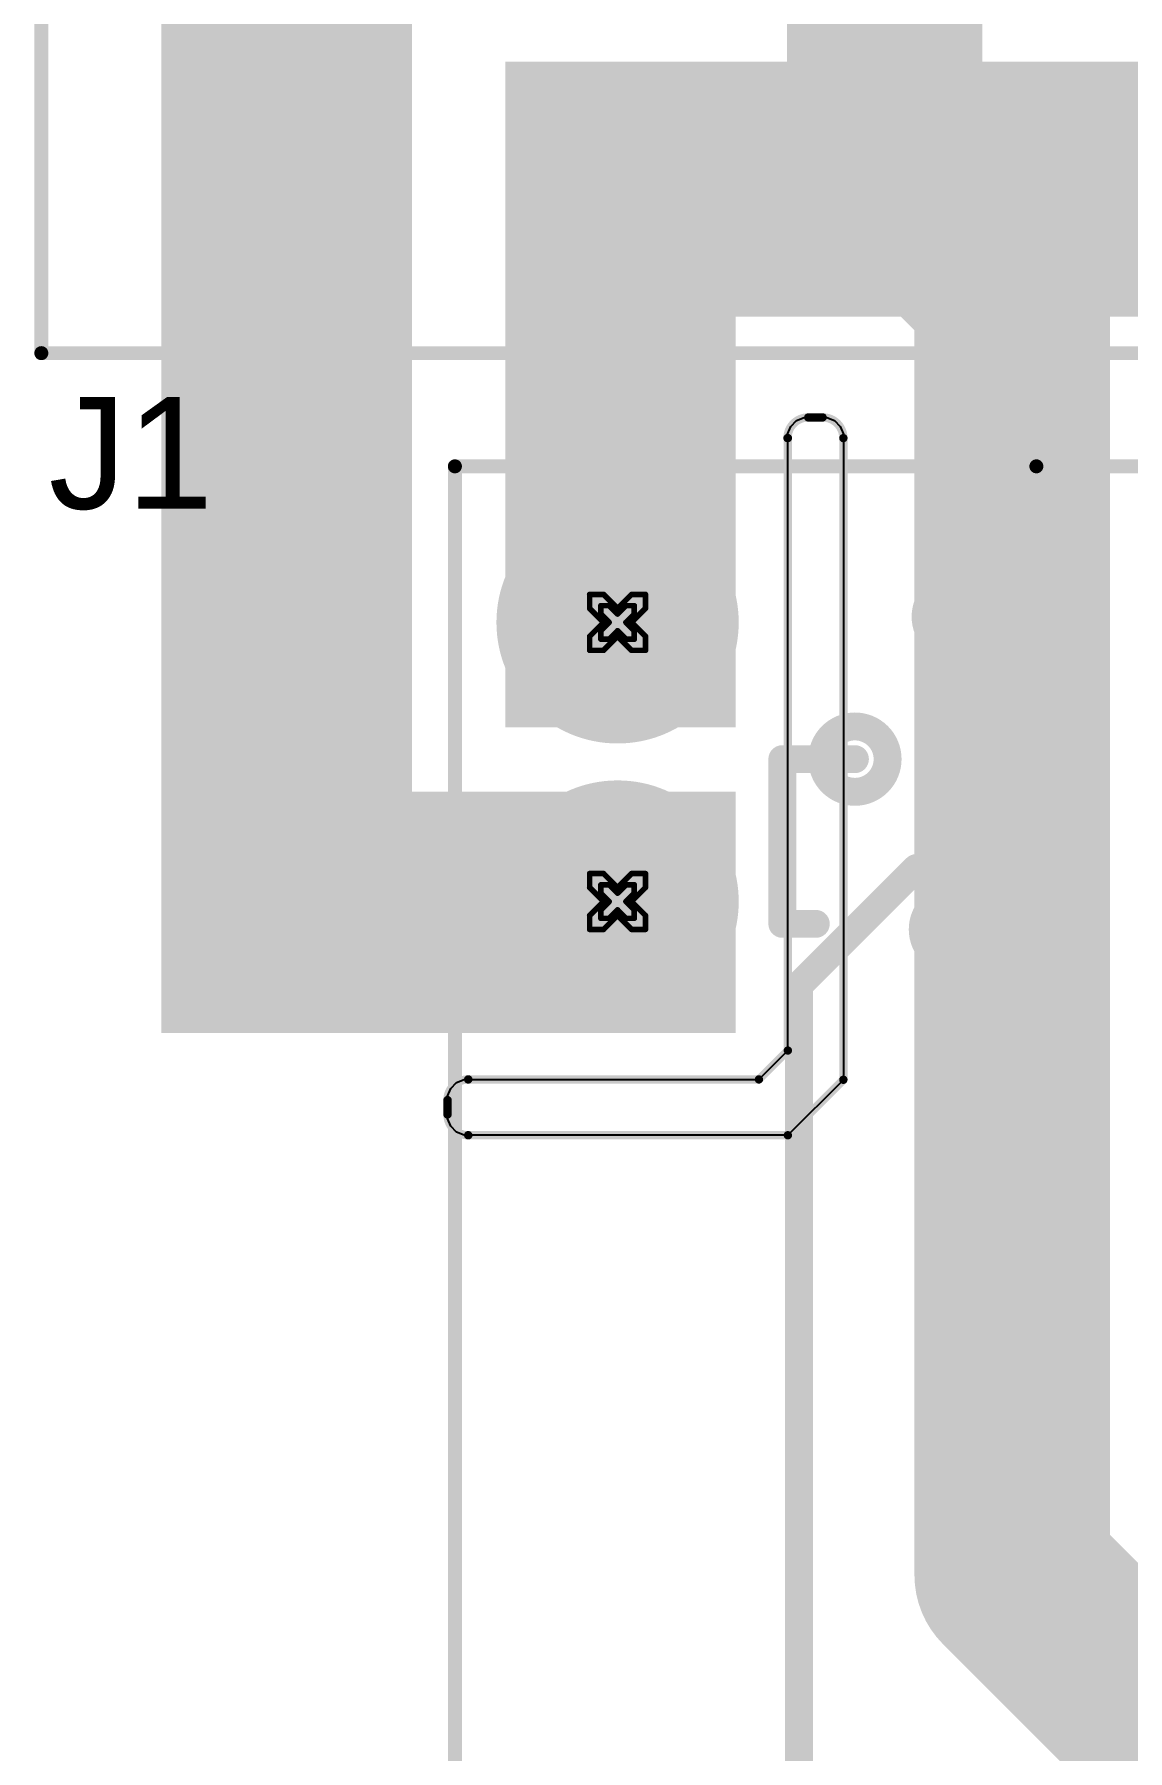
# Model space of a CAD drawing. Header units: inches. Extents: x -21 to 276, y -5 to 220.
# Drawn here: x 5.25 to 15.19, y 70.53 to 86.15 of the extents above; entities that cross this region are included whole.
import ezdxf

# ---------------------------------------------------------------- set-up
doc = ezdxf.new("R2010")
doc.units = ezdxf.units.IN
for name, color, linetype in [('Board_Outline', 216, 'Continuous'), ('Bottom Layer', 5, 'Continuous'), ('Bottom Solder', 6, 'Continuous'), ('Drill Drawing', 1, 'Continuous'), ('Ground', 16, 'Continuous'), ('Multi-Layer', 9, 'Continuous'), ('Pad Holes', 156, 'Continuous'), ('Power + Signal', 76, 'Continuous'), ('Top Layer', 1, 'Continuous'), ('Top Overlay', 2, 'Continuous'), ('Top Solder', 216, 'Continuous')]:
    doc.layers.add(name, color=color, linetype=linetype)
doc.styles.add('Arial', font='', dxfattribs={"height": 0.2})
doc.styles.get('Arial').set_extended_font_data('Arial')

# ---------------------------------------------------------------- blocks, each defined once
blk = doc.blocks.new('J102K1CS35VDC_20_7')
at = {"layer": 'Bottom Layer'}
h = blk.add_hatch(color=5, dxfattribs=at)
edge = h.paths.add_edge_path()
edge.add_arc((3.81, 3.81), 1, 0, 360)
h = blk.add_hatch(color=5, dxfattribs=at)
edge = h.paths.add_edge_path()
edge.add_arc((6.35, 3.81), 1, 0, 360)
at = {"layer": 'Bottom Solder'}
h = blk.add_hatch(color=6, dxfattribs=at)
edge = h.paths.add_edge_path()
edge.add_arc((3.81, 3.81), 1.102, 0, 360)
h = blk.add_hatch(color=6, dxfattribs=at)
edge = h.paths.add_edge_path()
edge.add_arc((6.35, 3.81), 1.102, 0, 360)
at = {"layer": 'Ground'}
h = blk.add_hatch(color=16, dxfattribs=at)
edge = h.paths.add_edge_path()
edge.add_arc((3.81, 3.81), 1, 0, 360)
h = blk.add_hatch(color=16, dxfattribs=at)
edge = h.paths.add_edge_path()
edge.add_arc((6.35, 3.81), 1, 0, 360)
at = {"layer": 'Multi-Layer'}
h = blk.add_hatch(color=9, dxfattribs=at)
edge = h.paths.add_edge_path()
edge.add_arc((3.81, 3.81), 1, 0, 360)
h = blk.add_hatch(color=9, dxfattribs=at)
edge = h.paths.add_edge_path()
edge.add_arc((6.35, 3.81), 1, 0, 360)
at = {"layer": 'Pad Holes'}
h = blk.add_hatch(color=7, dxfattribs=at)
edge = h.paths.add_edge_path()
edge.add_arc((3.81, 3.81), 0.51, 0, 360)
h = blk.add_hatch(color=7, dxfattribs=at)
edge = h.paths.add_edge_path()
edge.add_arc((6.35, 3.81), 0.51, 0, 360)
at = {"layer": 'Power + Signal'}
h = blk.add_hatch(color=76, dxfattribs=at)
edge = h.paths.add_edge_path()
edge.add_arc((3.81, 3.81), 1, 0, 360)
h = blk.add_hatch(color=76, dxfattribs=at)
edge = h.paths.add_edge_path()
edge.add_arc((6.35, 3.81), 1, 0, 360)
at = {"layer": 'Top Layer'}
h = blk.add_hatch(color=1, dxfattribs=at)
edge = h.paths.add_edge_path()
edge.add_arc((3.81, 3.81), 1, 0, 360)
h = blk.add_hatch(color=1, dxfattribs=at)
edge = h.paths.add_edge_path()
edge.add_arc((6.35, 3.81), 1, 0, 360)
at = {"layer": 'Top Solder'}
h = blk.add_hatch(color=216, dxfattribs=at)
edge = h.paths.add_edge_path()
edge.add_arc((3.81, 3.81), 1.102, 0, 360)
h = blk.add_hatch(color=216, dxfattribs=at)
edge = h.paths.add_edge_path()
edge.add_arc((6.35, 3.81), 1.102, 0, 360)
at = {"layer": 'Top Overlay'}
for points in [[(-7.77, 5.29, 0.127, 0.127, 0), (7.77, 5.29, 0.127, 0.127, 0)], [(7.77, 5.29, 0.127, 0.127, 0), (7.77, 0, 0.127, 0.127, 0)], [(3.607, 2.311, 0.254, 0.254, 0), (5.105, 2.311, 0.254, 0.254, 0)], [(3.607, 2.311, 0.254, 0.254, 0), (3.607, 2.007, 0.254, 0.254, 0)], [(5.105, 2.311, 0.254, 0.254, 0), (5.105, 1.651, 0.254, 0.254, 0)], [(-5.08, 2.159, 0.254, 0.254, 0), (3.048, 2.159, 0.254, 0.254, 0)], [(3.048, 2.159, 0.254, 0.254, 0), (4.115, 1.092, 0.254, 0.254, 0)], [(3.556, 0.737, 0.254, 0.254, 0), (3.556, 0.025, 0.254, 0.254, 0)], [(6.401, 0.711, 0.254, 0.254, 0), (6.401, 0.025, 0.254, 0.254, 0)], [(3.556, 0.025, 0.254, 0.254, 0), (6.401, 0.025, 0.254, 0.254, 0)], [(7.77, 0, 0.127, 0.127, 0), (7.77, -5.29, 0.127, 0.127, 0)]]:
    blk.add_lwpolyline(points, format="xyseb", dxfattribs=at)
for points in [[(7.738, 5.29, 0.0635, 0.0635, 1), (7.802, 5.29, 0.0635, 0.0635, 1)], [(7.738, 5.29, 0.0635, 0.0635, 1), (7.802, 5.29, 0.0635, 0.0635, 1)], [(3.543, 2.311, 0.127, 0.127, 1), (3.67, 2.311, 0.127, 0.127, 1)], [(3.543, 2.311, 0.127, 0.127, 1), (3.67, 2.311, 0.127, 0.127, 1)], [(5.042, 2.311, 0.127, 0.127, 1), (5.169, 2.311, 0.127, 0.127, 1)], [(5.042, 2.311, 0.127, 0.127, 1), (5.169, 2.311, 0.127, 0.127, 1)], [(2.985, 2.159, 0.127, 0.127, 1), (3.111, 2.159, 0.127, 0.127, 1)], [(2.985, 2.159, 0.127, 0.127, 1), (3.111, 2.159, 0.127, 0.127, 1)], [(3.543, 2.007, 0.127, 0.127, 1), (3.67, 2.007, 0.127, 0.127, 1)], [(5.403, 1.651, 0.254, 0.254, 1), (4.808, 1.651, 0.254, 0.254, 1)], [(4.745, 1.651, 0.127, 0.127, 1), (4.872, 1.651, 0.127, 0.127, 1)], [(5.042, 1.651, 0.127, 0.127, 1), (5.169, 1.651, 0.127, 0.127, 1)], [(5.339, 1.651, 0.127, 0.127, 1), (5.466, 1.651, 0.127, 0.127, 1)], [(3.853, 0.737, 0.254, 0.254, 1), (3.259, 0.737, 0.254, 0.254, 1)], [(4.051, 1.092, 0.127, 0.127, 1), (4.178, 1.092, 0.127, 0.127, 1)], [(6.698, 0.711, 0.254, 0.254, 1), (6.104, 0.711, 0.254, 0.254, 1)], [(3.195, 0.737, 0.127, 0.127, 1), (3.322, 0.737, 0.127, 0.127, 1)], [(3.493, 0.737, 0.127, 0.127, 1), (3.619, 0.737, 0.127, 0.127, 1)], [(3.79, 0.737, 0.127, 0.127, 1), (3.917, 0.737, 0.127, 0.127, 1)], [(6.04, 0.711, 0.127, 0.127, 1), (6.167, 0.711, 0.127, 0.127, 1)], [(6.337, 0.711, 0.127, 0.127, 1), (6.464, 0.711, 0.127, 0.127, 1)], [(6.635, 0.711, 0.127, 0.127, 1), (6.762, 0.711, 0.127, 0.127, 1)], [(3.493, 0.025, 0.127, 0.127, 1), (3.619, 0.025, 0.127, 0.127, 1)], [(3.493, 0.025, 0.127, 0.127, 1), (3.619, 0.025, 0.127, 0.127, 1)], [(6.337, 0.025, 0.127, 0.127, 1), (6.464, 0.025, 0.127, 0.127, 1)], [(6.337, 0.025, 0.127, 0.127, 1), (6.464, 0.025, 0.127, 0.127, 1)], [(7.738, 0, 0.0635, 0.0635, 1), (7.802, 0, 0.0635, 0.0635, 1)], [(7.738, 0, 0.0635, 0.0635, 1), (7.802, 0, 0.0635, 0.0635, 1)]]:
    blk.add_lwpolyline(points, format="xyseb", close=True, dxfattribs=at)
blk = doc.blocks.new('DB128L_5_08_3P_BK_S_141')
at = {"layer": 'Bottom Layer'}
blk.add_hatch(color=5, dxfattribs=at).paths.add_polyline_path([(-3.58, 1.5), (-3.58, -1.5), (-6.58, -1.5), (-6.58, 1.5)])
h = blk.add_hatch(color=5, dxfattribs=at)
edge = h.paths.add_edge_path()
edge.add_arc((0, 0), 1.5, 0, 360)
h = blk.add_hatch(color=5, dxfattribs=at)
edge = h.paths.add_edge_path()
edge.add_arc((5.08, 0), 1.5, 0, 360)
at = {"layer": 'Bottom Solder'}
blk.add_hatch(color=6, dxfattribs=at).paths.add_polyline_path([(-3.478, 1.602), (-3.478, -1.602), (-6.682, -1.602), (-6.682, 1.602)])
h = blk.add_hatch(color=6, dxfattribs=at)
edge = h.paths.add_edge_path()
edge.add_arc((0, 0), 1.602, 0, 360)
h = blk.add_hatch(color=6, dxfattribs=at)
edge = h.paths.add_edge_path()
edge.add_arc((5.08, 0), 1.602, 0, 360)
at = {"layer": 'Ground'}
blk.add_hatch(color=16, dxfattribs=at).paths.add_polyline_path([(-3.58, 1.5), (-3.58, -1.5), (-6.58, -1.5), (-6.58, 1.5)])
h = blk.add_hatch(color=16, dxfattribs=at)
edge = h.paths.add_edge_path()
edge.add_arc((0, 0), 1.5, 0, 360)
h = blk.add_hatch(color=16, dxfattribs=at)
edge = h.paths.add_edge_path()
edge.add_arc((5.08, 0), 1.5, 0, 360)
at = {"layer": 'Multi-Layer'}
blk.add_hatch(color=9, dxfattribs=at).paths.add_polyline_path([(-3.58, 1.5), (-3.58, -1.5), (-6.58, -1.5), (-6.58, 1.5)])
h = blk.add_hatch(color=9, dxfattribs=at)
edge = h.paths.add_edge_path()
edge.add_arc((0, 0), 1.5, 0, 360)
h = blk.add_hatch(color=9, dxfattribs=at)
edge = h.paths.add_edge_path()
edge.add_arc((5.08, 0), 1.5, 0, 360)
at = {"layer": 'Pad Holes'}
h = blk.add_hatch(color=7, dxfattribs=at)
edge = h.paths.add_edge_path()
edge.add_arc((-5.08, 0), 0.8, 0, 360)
h = blk.add_hatch(color=7, dxfattribs=at)
edge = h.paths.add_edge_path()
edge.add_arc((0, 0), 0.8, 0, 360)
h = blk.add_hatch(color=7, dxfattribs=at)
edge = h.paths.add_edge_path()
edge.add_arc((5.08, 0), 0.8, 0, 360)
at = {"layer": 'Power + Signal'}
blk.add_hatch(color=76, dxfattribs=at).paths.add_polyline_path([(-3.58, 1.5), (-3.58, -1.5), (-6.58, -1.5), (-6.58, 1.5)])
h = blk.add_hatch(color=76, dxfattribs=at)
edge = h.paths.add_edge_path()
edge.add_arc((0, 0), 1.5, 0, 360)
h = blk.add_hatch(color=76, dxfattribs=at)
edge = h.paths.add_edge_path()
edge.add_arc((5.08, 0), 1.5, 0, 360)
at = {"layer": 'Top Layer'}
blk.add_hatch(color=1, dxfattribs=at).paths.add_polyline_path([(-3.58, 1.5), (-3.58, -1.5), (-6.58, -1.5), (-6.58, 1.5)])
h = blk.add_hatch(color=1, dxfattribs=at)
edge = h.paths.add_edge_path()
edge.add_arc((0, 0), 1.5, 0, 360)
h = blk.add_hatch(color=1, dxfattribs=at)
edge = h.paths.add_edge_path()
edge.add_arc((5.08, 0), 1.5, 0, 360)
at = {"layer": 'Top Solder'}
blk.add_hatch(color=216, dxfattribs=at).paths.add_polyline_path([(-3.478, 1.602), (-3.478, -1.602), (-6.682, -1.602), (-6.682, 1.602)])
h = blk.add_hatch(color=216, dxfattribs=at)
edge = h.paths.add_edge_path()
edge.add_arc((0, 0), 1.602, 0, 360)
h = blk.add_hatch(color=216, dxfattribs=at)
edge = h.paths.add_edge_path()
edge.add_arc((5.08, 0), 1.602, 0, 360)
at = {"layer": 'Top Overlay'}
for points in [[(7.671, 5.131, 0.127, 0.127, 0), (-7.671, 5.131, 0.127, 0.127, 0)], [(-7.671, 5.131, 0.127, 0.127, 0), (-7.671, -5.08, 0.127, 0.127, 0)], [(7.671, 5.131, 0.127, 0.127, 0), (7.671, -5.08, 0.127, 0.127, 0)], [(-5.494, -3.867, 0.254, 0.254, 0), (-5.971, -4.343, 0.254, 0.254, 0)], [(-4.566, -3.867, 0.254, 0.254, 0), (-5.494, -3.867, 0.254, 0.254, 0)], [(-4.089, -4.343, 0.254, 0.254, 0), (-4.566, -3.867, 0.254, 0.254, 0)], [(-0.414, -3.867, 0.254, 0.254, 0), (-0.891, -4.343, 0.254, 0.254, 0)], [(0.514, -3.867, 0.254, 0.254, 0), (-0.414, -3.867, 0.254, 0.254, 0)], [(0.991, -4.343, 0.254, 0.254, 0), (0.514, -3.867, 0.254, 0.254, 0)], [(4.666, -3.867, 0.254, 0.254, 0), (4.189, -4.343, 0.254, 0.254, 0)], [(5.594, -3.867, 0.254, 0.254, 0), (4.666, -3.867, 0.254, 0.254, 0)], [(6.071, -4.343, 0.254, 0.254, 0), (5.594, -3.867, 0.254, 0.254, 0)], [(7.671, -5.08, 0.127, 0.127, 0), (-7.671, -5.08, 0.127, 0.127, 0)]]:
    blk.add_lwpolyline(points, format="xyseb", dxfattribs=at)
for points in [[(-7.703, 5.131, 0.0635, 0.0635, 1), (-7.639, 5.131, 0.0635, 0.0635, 1)], [(-7.703, 5.131, 0.0635, 0.0635, 1), (-7.639, 5.131, 0.0635, 0.0635, 1)], [(7.639, 5.131, 0.0635, 0.0635, 1), (7.703, 5.131, 0.0635, 0.0635, 1)], [(7.639, 5.131, 0.0635, 0.0635, 1), (7.703, 5.131, 0.0635, 0.0635, 1)], [(-5.558, -3.867, 0.127, 0.127, 1), (-5.431, -3.867, 0.127, 0.127, 1)], [(-5.558, -3.867, 0.127, 0.127, 1), (-5.431, -3.867, 0.127, 0.127, 1)], [(-4.63, -3.867, 0.127, 0.127, 1), (-4.503, -3.867, 0.127, 0.127, 1)], [(-4.63, -3.867, 0.127, 0.127, 1), (-4.503, -3.867, 0.127, 0.127, 1)], [(-0.478, -3.867, 0.127, 0.127, 1), (-0.351, -3.867, 0.127, 0.127, 1)], [(-0.478, -3.867, 0.127, 0.127, 1), (-0.351, -3.867, 0.127, 0.127, 1)], [(0.45, -3.867, 0.127, 0.127, 1), (0.577, -3.867, 0.127, 0.127, 1)], [(0.45, -3.867, 0.127, 0.127, 1), (0.577, -3.867, 0.127, 0.127, 1)], [(4.602, -3.867, 0.127, 0.127, 1), (4.729, -3.867, 0.127, 0.127, 1)], [(4.602, -3.867, 0.127, 0.127, 1), (4.729, -3.867, 0.127, 0.127, 1)], [(5.53, -3.867, 0.127, 0.127, 1), (5.657, -3.867, 0.127, 0.127, 1)], [(5.53, -3.867, 0.127, 0.127, 1), (5.657, -3.867, 0.127, 0.127, 1)], [(-6.035, -4.343, 0.127, 0.127, 1), (-5.908, -4.343, 0.127, 0.127, 1)], [(-4.153, -4.343, 0.127, 0.127, 1), (-4.026, -4.343, 0.127, 0.127, 1)], [(-0.955, -4.343, 0.127, 0.127, 1), (-0.828, -4.343, 0.127, 0.127, 1)], [(0.927, -4.343, 0.127, 0.127, 1), (1.054, -4.343, 0.127, 0.127, 1)], [(4.125, -4.343, 0.127, 0.127, 1), (4.252, -4.343, 0.127, 0.127, 1)], [(6.007, -4.343, 0.127, 0.127, 1), (6.134, -4.343, 0.127, 0.127, 1)], [(-7.703, -5.08, 0.0635, 0.0635, 1), (-7.639, -5.08, 0.0635, 0.0635, 1)], [(-7.703, -5.08, 0.0635, 0.0635, 1), (-7.639, -5.08, 0.0635, 0.0635, 1)], [(7.639, -5.08, 0.0635, 0.0635, 1), (7.703, -5.08, 0.0635, 0.0635, 1)], [(7.639, -5.08, 0.0635, 0.0635, 1), (7.703, -5.08, 0.0635, 0.0635, 1)]]:
    blk.add_lwpolyline(points, format="xyseb", close=True, dxfattribs=at)

msp = doc.modelspace()

# ---------------------------------------------------------------- hatches: boundary and pattern name
at = {"layer": 'Top Layer'}
for points in [[(6.403, 77.064), (8.683, 77.064), (8.683, 90.068), (6.403, 90.068)], [(9.532, 83.582), (19.531, 83.582), (19.531, 85.903), (9.532, 85.903)], [(9.532, 79.845), (11.628, 79.845), (11.628, 85.903), (9.532, 85.903)], [(6.403, 77.064), (11.628, 77.064), (11.628, 79.26), (6.403, 79.26)]]:
    msp.add_hatch(color=1, dxfattribs=at).paths.add_polyline_path(points)

# ---------------------------------------------------------------- linework, layer by layer
at = {"layer": 'Board_Outline'}
for points in [[(12.099, 82.477, 0.0762, 0.0762, -0.414214), (12.288, 82.665, 0.0762, 0.0762, 0)], [(12.288, 82.665, 0.0762, 0.0762, 0), (12.418, 82.665, 0.0762, 0.0762, 0)], [(12.418, 82.665, 0.0762, 0.0762, -0.414214), (12.607, 82.477, 0.0762, 0.0762, 0)], [(12.102, 76.904, 0.0762, 0.0762, 0), (12.102, 82.477, 0.0762, 0.0762, 0)], [(12.607, 76.638, 0.0762, 0.0762, 0), (12.607, 82.477, 0.0762, 0.0762, 0)], [(11.839, 76.641, 0.0762, 0.0762, 0), (12.102, 76.904, 0.0762, 0.0762, 0)], [(9.006, 76.453, 0.0762, 0.0762, -0.414214), (9.195, 76.641, 0.0762, 0.0762, 0)], [(9.195, 76.641, 0.0762, 0.0762, 0), (11.839, 76.641, 0.0762, 0.0762, 0)], [(12.102, 76.133, 0.0762, 0.0762, 0), (12.607, 76.638, 0.0762, 0.0762, 0)], [(9.006, 76.322, 0.0762, 0.0762, 0), (9.006, 76.453, 0.0762, 0.0762, 0)], [(9.195, 76.133, 0.0762, 0.0762, -0.414214), (9.006, 76.322, 0.0762, 0.0762, 0)], [(9.195, 76.133, 0.0762, 0.0762, 0), (12.102, 76.133, 0.0762, 0.0762, 0)]]:
    msp.add_lwpolyline(points, format="xyseb", dxfattribs=at)
for points in [[(12.269, 82.665, 0.0381, 0.0381, 1), (12.307, 82.665, 0.0381, 0.0381, 1)], [(12.269, 82.665, 0.0381, 0.0381, 1), (12.307, 82.665, 0.0381, 0.0381, 1)], [(12.399, 82.665, 0.0381, 0.0381, 1), (12.437, 82.665, 0.0381, 0.0381, 1)], [(12.399, 82.665, 0.0381, 0.0381, 1), (12.437, 82.665, 0.0381, 0.0381, 1)], [(12.08, 82.477, 0.0381, 0.0381, 1), (12.118, 82.477, 0.0381, 0.0381, 1)], [(12.083, 82.477, 0.0381, 0.0381, 1), (12.121, 82.477, 0.0381, 0.0381, 1)], [(12.588, 82.477, 0.0381, 0.0381, 1), (12.626, 82.477, 0.0381, 0.0381, 1)], [(12.588, 82.477, 0.0381, 0.0381, 1), (12.626, 82.477, 0.0381, 0.0381, 1)], [(12.083, 76.904, 0.0381, 0.0381, 1), (12.121, 76.904, 0.0381, 0.0381, 1)], [(12.083, 76.904, 0.0381, 0.0381, 1), (12.121, 76.904, 0.0381, 0.0381, 1)], [(9.175, 76.641, 0.0381, 0.0381, 1), (9.214, 76.641, 0.0381, 0.0381, 1)], [(9.175, 76.641, 0.0381, 0.0381, 1), (9.214, 76.641, 0.0381, 0.0381, 1)], [(11.82, 76.641, 0.0381, 0.0381, 1), (11.858, 76.641, 0.0381, 0.0381, 1)], [(11.82, 76.641, 0.0381, 0.0381, 1), (11.858, 76.641, 0.0381, 0.0381, 1)], [(12.588, 76.638, 0.0381, 0.0381, 1), (12.626, 76.638, 0.0381, 0.0381, 1)], [(12.588, 76.638, 0.0381, 0.0381, 1), (12.626, 76.638, 0.0381, 0.0381, 1)], [(8.987, 76.453, 0.0381, 0.0381, 1), (9.025, 76.453, 0.0381, 0.0381, 1)], [(8.987, 76.453, 0.0381, 0.0381, 1), (9.025, 76.453, 0.0381, 0.0381, 1)], [(8.987, 76.322, 0.0381, 0.0381, 1), (9.025, 76.322, 0.0381, 0.0381, 1)], [(8.987, 76.322, 0.0381, 0.0381, 1), (9.025, 76.322, 0.0381, 0.0381, 1)], [(9.175, 76.133, 0.0381, 0.0381, 1), (9.214, 76.133, 0.0381, 0.0381, 1)], [(9.175, 76.133, 0.0381, 0.0381, 1), (9.214, 76.133, 0.0381, 0.0381, 1)], [(12.083, 76.133, 0.0381, 0.0381, 1), (12.121, 76.133, 0.0381, 0.0381, 1)], [(12.083, 76.133, 0.0381, 0.0381, 1), (12.121, 76.133, 0.0381, 0.0381, 1)]]:
    msp.add_lwpolyline(points, format="xyseb", close=True, dxfattribs=at)
at = {"layer": 'Bottom Layer'}
for points in [[(12.982, 84.987, 1.778, 1.778, 0), (12.982, 88.381, 1.778, 1.778, 0)], [(12.982, 84.987, 1.778, 1.778, 0), (14.143, 83.825, 1.778, 1.778, 0)], [(14.143, 72.13, 1.778, 1.778, 0), (14.143, 83.825, 1.778, 1.778, 0)], [(14.143, 72.13, 1.778, 1.778, 0), (18.173, 68.1, 1.778, 1.778, 0)]]:
    msp.add_lwpolyline(points, format="xyseb", dxfattribs=at)
for points in [[(12.537, 84.987, 0.889, 0.889, 1), (13.426, 84.987, 0.889, 0.889, 1)], [(12.537, 84.987, 0.889, 0.889, 1), (13.426, 84.987, 0.889, 0.889, 1)], [(13.698, 83.825, 0.889, 0.889, 1), (14.587, 83.825, 0.889, 0.889, 1)], [(13.698, 83.825, 0.889, 0.889, 1), (14.587, 83.825, 0.889, 0.889, 1)], [(13.698, 72.13, 0.889, 0.889, 1), (14.587, 72.13, 0.889, 0.889, 1)], [(13.698, 72.13, 0.889, 0.889, 1), (14.587, 72.13, 0.889, 0.889, 1)]]:
    msp.add_lwpolyline(points, format="xyseb", close=True, dxfattribs=at)
at = {"layer": 'Drill Drawing'}
for points in [[(10.299, 80.927, 0.0508, 0.0508, 0), (10.299, 81.054, 0.0508, 0.0508, 0)], [(10.299, 81.054, 0.0508, 0.0508, 0), (10.426, 81.054, 0.0508, 0.0508, 0)], [(10.426, 81.054, 0.0508, 0.0508, 0), (10.553, 80.927, 0.0508, 0.0508, 0)], [(10.553, 80.927, 0.0508, 0.0508, 0), (10.68, 81.054, 0.0508, 0.0508, 0)], [(10.68, 81.054, 0.0508, 0.0508, 0), (10.807, 81.054, 0.0508, 0.0508, 0)], [(10.807, 80.927, 0.0508, 0.0508, 0), (10.807, 81.054, 0.0508, 0.0508, 0)], [(10.299, 80.927, 0.0508, 0.0508, 0), (10.426, 80.8, 0.0508, 0.0508, 0)], [(10.401, 80.876, 0.0508, 0.0508, 0), (10.401, 80.952, 0.0508, 0.0508, 0)], [(10.401, 80.952, 0.0508, 0.0508, 0), (10.477, 80.952, 0.0508, 0.0508, 0)], [(10.477, 80.952, 0.0508, 0.0508, 0), (10.553, 80.876, 0.0508, 0.0508, 0)], [(10.553, 80.876, 0.0508, 0.0508, 0), (10.629, 80.952, 0.0508, 0.0508, 0)], [(10.629, 80.952, 0.0508, 0.0508, 0), (10.705, 80.952, 0.0508, 0.0508, 0)], [(10.68, 80.8, 0.0508, 0.0508, 0), (10.807, 80.927, 0.0508, 0.0508, 0)], [(10.705, 80.876, 0.0508, 0.0508, 0), (10.705, 80.952, 0.0508, 0.0508, 0)], [(10.299, 80.673, 0.0508, 0.0508, 0), (10.426, 80.8, 0.0508, 0.0508, 0)], [(10.401, 80.876, 0.0508, 0.0508, 0), (10.477, 80.8, 0.0508, 0.0508, 0)], [(10.401, 80.724, 0.0508, 0.0508, 0), (10.477, 80.8, 0.0508, 0.0508, 0)], [(10.401, 80.647, 0.0508, 0.0508, 0), (10.401, 80.724, 0.0508, 0.0508, 0)], [(10.477, 80.647, 0.0508, 0.0508, 0), (10.553, 80.724, 0.0508, 0.0508, 0)], [(10.553, 80.724, 0.0508, 0.0508, 0), (10.629, 80.647, 0.0508, 0.0508, 0)], [(10.629, 80.8, 0.0508, 0.0508, 0), (10.705, 80.876, 0.0508, 0.0508, 0)], [(10.629, 80.8, 0.0508, 0.0508, 0), (10.705, 80.724, 0.0508, 0.0508, 0)], [(10.68, 80.8, 0.0508, 0.0508, 0), (10.807, 80.673, 0.0508, 0.0508, 0)], [(10.705, 80.647, 0.0508, 0.0508, 0), (10.705, 80.724, 0.0508, 0.0508, 0)], [(10.299, 80.546, 0.0508, 0.0508, 0), (10.299, 80.673, 0.0508, 0.0508, 0)], [(10.401, 80.647, 0.0508, 0.0508, 0), (10.477, 80.647, 0.0508, 0.0508, 0)], [(10.426, 80.546, 0.0508, 0.0508, 0), (10.553, 80.673, 0.0508, 0.0508, 0)], [(10.553, 80.673, 0.0508, 0.0508, 0), (10.68, 80.546, 0.0508, 0.0508, 0)], [(10.629, 80.647, 0.0508, 0.0508, 0), (10.705, 80.647, 0.0508, 0.0508, 0)], [(10.807, 80.546, 0.0508, 0.0508, 0), (10.807, 80.673, 0.0508, 0.0508, 0)], [(10.299, 80.546, 0.0508, 0.0508, 0), (10.426, 80.546, 0.0508, 0.0508, 0)], [(10.68, 80.546, 0.0508, 0.0508, 0), (10.807, 80.546, 0.0508, 0.0508, 0)], [(10.299, 78.387, 0.0508, 0.0508, 0), (10.299, 78.514, 0.0508, 0.0508, 0)], [(10.299, 78.514, 0.0508, 0.0508, 0), (10.426, 78.514, 0.0508, 0.0508, 0)], [(10.299, 78.387, 0.0508, 0.0508, 0), (10.426, 78.26, 0.0508, 0.0508, 0)], [(10.401, 78.336, 0.0508, 0.0508, 0), (10.401, 78.412, 0.0508, 0.0508, 0)], [(10.401, 78.412, 0.0508, 0.0508, 0), (10.477, 78.412, 0.0508, 0.0508, 0)], [(10.426, 78.514, 0.0508, 0.0508, 0), (10.553, 78.387, 0.0508, 0.0508, 0)], [(10.477, 78.412, 0.0508, 0.0508, 0), (10.553, 78.336, 0.0508, 0.0508, 0)], [(10.553, 78.387, 0.0508, 0.0508, 0), (10.68, 78.514, 0.0508, 0.0508, 0)], [(10.553, 78.336, 0.0508, 0.0508, 0), (10.629, 78.412, 0.0508, 0.0508, 0)], [(10.629, 78.412, 0.0508, 0.0508, 0), (10.705, 78.412, 0.0508, 0.0508, 0)], [(10.68, 78.514, 0.0508, 0.0508, 0), (10.807, 78.514, 0.0508, 0.0508, 0)], [(10.68, 78.26, 0.0508, 0.0508, 0), (10.807, 78.387, 0.0508, 0.0508, 0)], [(10.705, 78.336, 0.0508, 0.0508, 0), (10.705, 78.412, 0.0508, 0.0508, 0)], [(10.807, 78.387, 0.0508, 0.0508, 0), (10.807, 78.514, 0.0508, 0.0508, 0)], [(10.299, 78.133, 0.0508, 0.0508, 0), (10.426, 78.26, 0.0508, 0.0508, 0)], [(10.401, 78.336, 0.0508, 0.0508, 0), (10.477, 78.26, 0.0508, 0.0508, 0)], [(10.401, 78.184, 0.0508, 0.0508, 0), (10.477, 78.26, 0.0508, 0.0508, 0)], [(10.629, 78.26, 0.0508, 0.0508, 0), (10.705, 78.336, 0.0508, 0.0508, 0)], [(10.629, 78.26, 0.0508, 0.0508, 0), (10.705, 78.184, 0.0508, 0.0508, 0)], [(10.68, 78.26, 0.0508, 0.0508, 0), (10.807, 78.133, 0.0508, 0.0508, 0)], [(10.299, 78.006, 0.0508, 0.0508, 0), (10.299, 78.133, 0.0508, 0.0508, 0)], [(10.401, 78.107, 0.0508, 0.0508, 0), (10.401, 78.184, 0.0508, 0.0508, 0)], [(10.401, 78.107, 0.0508, 0.0508, 0), (10.477, 78.107, 0.0508, 0.0508, 0)], [(10.426, 78.006, 0.0508, 0.0508, 0), (10.553, 78.133, 0.0508, 0.0508, 0)], [(10.477, 78.107, 0.0508, 0.0508, 0), (10.553, 78.184, 0.0508, 0.0508, 0)], [(10.553, 78.184, 0.0508, 0.0508, 0), (10.629, 78.107, 0.0508, 0.0508, 0)], [(10.553, 78.133, 0.0508, 0.0508, 0), (10.68, 78.006, 0.0508, 0.0508, 0)], [(10.629, 78.107, 0.0508, 0.0508, 0), (10.705, 78.107, 0.0508, 0.0508, 0)], [(10.705, 78.107, 0.0508, 0.0508, 0), (10.705, 78.184, 0.0508, 0.0508, 0)], [(10.807, 78.006, 0.0508, 0.0508, 0), (10.807, 78.133, 0.0508, 0.0508, 0)], [(10.299, 78.006, 0.0508, 0.0508, 0), (10.426, 78.006, 0.0508, 0.0508, 0)], [(10.68, 78.006, 0.0508, 0.0508, 0), (10.807, 78.006, 0.0508, 0.0508, 0)]]:
    msp.add_lwpolyline(points, format="xyseb", dxfattribs=at)
for points in [[(10.286, 81.054, 0.0254, 0.0254, 1), (10.312, 81.054, 0.0254, 0.0254, 1)], [(10.286, 81.054, 0.0254, 0.0254, 1), (10.312, 81.054, 0.0254, 0.0254, 1)], [(10.413, 81.054, 0.0254, 0.0254, 1), (10.439, 81.054, 0.0254, 0.0254, 1)], [(10.413, 81.054, 0.0254, 0.0254, 1), (10.439, 81.054, 0.0254, 0.0254, 1)], [(10.667, 81.054, 0.0254, 0.0254, 1), (10.693, 81.054, 0.0254, 0.0254, 1)], [(10.667, 81.054, 0.0254, 0.0254, 1), (10.693, 81.054, 0.0254, 0.0254, 1)], [(10.794, 81.054, 0.0254, 0.0254, 1), (10.82, 81.054, 0.0254, 0.0254, 1)], [(10.794, 81.054, 0.0254, 0.0254, 1), (10.82, 81.054, 0.0254, 0.0254, 1)], [(10.286, 80.927, 0.0254, 0.0254, 1), (10.312, 80.927, 0.0254, 0.0254, 1)], [(10.286, 80.927, 0.0254, 0.0254, 1), (10.312, 80.927, 0.0254, 0.0254, 1)], [(10.388, 80.952, 0.0254, 0.0254, 1), (10.413, 80.952, 0.0254, 0.0254, 1)], [(10.388, 80.952, 0.0254, 0.0254, 1), (10.413, 80.952, 0.0254, 0.0254, 1)], [(10.464, 80.952, 0.0254, 0.0254, 1), (10.489, 80.952, 0.0254, 0.0254, 1)], [(10.464, 80.952, 0.0254, 0.0254, 1), (10.489, 80.952, 0.0254, 0.0254, 1)], [(10.54, 80.927, 0.0254, 0.0254, 1), (10.566, 80.927, 0.0254, 0.0254, 1)], [(10.54, 80.927, 0.0254, 0.0254, 1), (10.566, 80.927, 0.0254, 0.0254, 1)], [(10.616, 80.952, 0.0254, 0.0254, 1), (10.642, 80.952, 0.0254, 0.0254, 1)], [(10.616, 80.952, 0.0254, 0.0254, 1), (10.642, 80.952, 0.0254, 0.0254, 1)], [(10.693, 80.952, 0.0254, 0.0254, 1), (10.718, 80.952, 0.0254, 0.0254, 1)], [(10.693, 80.952, 0.0254, 0.0254, 1), (10.718, 80.952, 0.0254, 0.0254, 1)], [(10.794, 80.927, 0.0254, 0.0254, 1), (10.82, 80.927, 0.0254, 0.0254, 1)], [(10.794, 80.927, 0.0254, 0.0254, 1), (10.82, 80.927, 0.0254, 0.0254, 1)], [(10.388, 80.876, 0.0254, 0.0254, 1), (10.413, 80.876, 0.0254, 0.0254, 1)], [(10.388, 80.876, 0.0254, 0.0254, 1), (10.413, 80.876, 0.0254, 0.0254, 1)], [(10.388, 80.724, 0.0254, 0.0254, 1), (10.413, 80.724, 0.0254, 0.0254, 1)], [(10.388, 80.724, 0.0254, 0.0254, 1), (10.413, 80.724, 0.0254, 0.0254, 1)], [(10.413, 80.8, 0.0254, 0.0254, 1), (10.439, 80.8, 0.0254, 0.0254, 1)], [(10.413, 80.8, 0.0254, 0.0254, 1), (10.439, 80.8, 0.0254, 0.0254, 1)], [(10.464, 80.8, 0.0254, 0.0254, 1), (10.489, 80.8, 0.0254, 0.0254, 1)], [(10.464, 80.8, 0.0254, 0.0254, 1), (10.489, 80.8, 0.0254, 0.0254, 1)], [(10.54, 80.876, 0.0254, 0.0254, 1), (10.566, 80.876, 0.0254, 0.0254, 1)], [(10.54, 80.876, 0.0254, 0.0254, 1), (10.566, 80.876, 0.0254, 0.0254, 1)], [(10.54, 80.724, 0.0254, 0.0254, 1), (10.566, 80.724, 0.0254, 0.0254, 1)], [(10.54, 80.724, 0.0254, 0.0254, 1), (10.566, 80.724, 0.0254, 0.0254, 1)], [(10.616, 80.8, 0.0254, 0.0254, 1), (10.642, 80.8, 0.0254, 0.0254, 1)], [(10.616, 80.8, 0.0254, 0.0254, 1), (10.642, 80.8, 0.0254, 0.0254, 1)], [(10.667, 80.8, 0.0254, 0.0254, 1), (10.693, 80.8, 0.0254, 0.0254, 1)], [(10.667, 80.8, 0.0254, 0.0254, 1), (10.693, 80.8, 0.0254, 0.0254, 1)], [(10.693, 80.876, 0.0254, 0.0254, 1), (10.718, 80.876, 0.0254, 0.0254, 1)], [(10.693, 80.876, 0.0254, 0.0254, 1), (10.718, 80.876, 0.0254, 0.0254, 1)], [(10.693, 80.724, 0.0254, 0.0254, 1), (10.718, 80.724, 0.0254, 0.0254, 1)], [(10.693, 80.724, 0.0254, 0.0254, 1), (10.718, 80.724, 0.0254, 0.0254, 1)], [(10.286, 80.673, 0.0254, 0.0254, 1), (10.312, 80.673, 0.0254, 0.0254, 1)], [(10.286, 80.673, 0.0254, 0.0254, 1), (10.312, 80.673, 0.0254, 0.0254, 1)], [(10.388, 80.647, 0.0254, 0.0254, 1), (10.413, 80.647, 0.0254, 0.0254, 1)], [(10.388, 80.647, 0.0254, 0.0254, 1), (10.413, 80.647, 0.0254, 0.0254, 1)], [(10.464, 80.647, 0.0254, 0.0254, 1), (10.489, 80.647, 0.0254, 0.0254, 1)], [(10.464, 80.647, 0.0254, 0.0254, 1), (10.489, 80.647, 0.0254, 0.0254, 1)], [(10.54, 80.673, 0.0254, 0.0254, 1), (10.566, 80.673, 0.0254, 0.0254, 1)], [(10.54, 80.673, 0.0254, 0.0254, 1), (10.566, 80.673, 0.0254, 0.0254, 1)], [(10.616, 80.647, 0.0254, 0.0254, 1), (10.642, 80.647, 0.0254, 0.0254, 1)], [(10.616, 80.647, 0.0254, 0.0254, 1), (10.642, 80.647, 0.0254, 0.0254, 1)], [(10.693, 80.647, 0.0254, 0.0254, 1), (10.718, 80.647, 0.0254, 0.0254, 1)], [(10.693, 80.647, 0.0254, 0.0254, 1), (10.718, 80.647, 0.0254, 0.0254, 1)], [(10.794, 80.673, 0.0254, 0.0254, 1), (10.82, 80.673, 0.0254, 0.0254, 1)], [(10.794, 80.673, 0.0254, 0.0254, 1), (10.82, 80.673, 0.0254, 0.0254, 1)], [(10.286, 80.546, 0.0254, 0.0254, 1), (10.312, 80.546, 0.0254, 0.0254, 1)], [(10.286, 80.546, 0.0254, 0.0254, 1), (10.312, 80.546, 0.0254, 0.0254, 1)], [(10.413, 80.546, 0.0254, 0.0254, 1), (10.439, 80.546, 0.0254, 0.0254, 1)], [(10.413, 80.546, 0.0254, 0.0254, 1), (10.439, 80.546, 0.0254, 0.0254, 1)], [(10.667, 80.546, 0.0254, 0.0254, 1), (10.693, 80.546, 0.0254, 0.0254, 1)], [(10.667, 80.546, 0.0254, 0.0254, 1), (10.693, 80.546, 0.0254, 0.0254, 1)], [(10.794, 80.546, 0.0254, 0.0254, 1), (10.82, 80.546, 0.0254, 0.0254, 1)], [(10.794, 80.546, 0.0254, 0.0254, 1), (10.82, 80.546, 0.0254, 0.0254, 1)], [(10.286, 78.514, 0.0254, 0.0254, 1), (10.312, 78.514, 0.0254, 0.0254, 1)], [(10.286, 78.514, 0.0254, 0.0254, 1), (10.312, 78.514, 0.0254, 0.0254, 1)], [(10.286, 78.387, 0.0254, 0.0254, 1), (10.312, 78.387, 0.0254, 0.0254, 1)], [(10.286, 78.387, 0.0254, 0.0254, 1), (10.312, 78.387, 0.0254, 0.0254, 1)], [(10.388, 78.412, 0.0254, 0.0254, 1), (10.413, 78.412, 0.0254, 0.0254, 1)], [(10.388, 78.412, 0.0254, 0.0254, 1), (10.413, 78.412, 0.0254, 0.0254, 1)], [(10.413, 78.514, 0.0254, 0.0254, 1), (10.439, 78.514, 0.0254, 0.0254, 1)], [(10.413, 78.514, 0.0254, 0.0254, 1), (10.439, 78.514, 0.0254, 0.0254, 1)], [(10.464, 78.412, 0.0254, 0.0254, 1), (10.489, 78.412, 0.0254, 0.0254, 1)], [(10.464, 78.412, 0.0254, 0.0254, 1), (10.489, 78.412, 0.0254, 0.0254, 1)], [(10.54, 78.387, 0.0254, 0.0254, 1), (10.566, 78.387, 0.0254, 0.0254, 1)], [(10.54, 78.387, 0.0254, 0.0254, 1), (10.566, 78.387, 0.0254, 0.0254, 1)], [(10.616, 78.412, 0.0254, 0.0254, 1), (10.642, 78.412, 0.0254, 0.0254, 1)], [(10.616, 78.412, 0.0254, 0.0254, 1), (10.642, 78.412, 0.0254, 0.0254, 1)], [(10.667, 78.514, 0.0254, 0.0254, 1), (10.693, 78.514, 0.0254, 0.0254, 1)], [(10.667, 78.514, 0.0254, 0.0254, 1), (10.693, 78.514, 0.0254, 0.0254, 1)], [(10.693, 78.412, 0.0254, 0.0254, 1), (10.718, 78.412, 0.0254, 0.0254, 1)], [(10.693, 78.412, 0.0254, 0.0254, 1), (10.718, 78.412, 0.0254, 0.0254, 1)], [(10.794, 78.514, 0.0254, 0.0254, 1), (10.82, 78.514, 0.0254, 0.0254, 1)], [(10.794, 78.514, 0.0254, 0.0254, 1), (10.82, 78.514, 0.0254, 0.0254, 1)], [(10.794, 78.387, 0.0254, 0.0254, 1), (10.82, 78.387, 0.0254, 0.0254, 1)], [(10.794, 78.387, 0.0254, 0.0254, 1), (10.82, 78.387, 0.0254, 0.0254, 1)], [(10.388, 78.336, 0.0254, 0.0254, 1), (10.413, 78.336, 0.0254, 0.0254, 1)], [(10.388, 78.336, 0.0254, 0.0254, 1), (10.413, 78.336, 0.0254, 0.0254, 1)], [(10.413, 78.26, 0.0254, 0.0254, 1), (10.439, 78.26, 0.0254, 0.0254, 1)], [(10.413, 78.26, 0.0254, 0.0254, 1), (10.439, 78.26, 0.0254, 0.0254, 1)], [(10.464, 78.26, 0.0254, 0.0254, 1), (10.489, 78.26, 0.0254, 0.0254, 1)], [(10.464, 78.26, 0.0254, 0.0254, 1), (10.489, 78.26, 0.0254, 0.0254, 1)], [(10.54, 78.336, 0.0254, 0.0254, 1), (10.566, 78.336, 0.0254, 0.0254, 1)], [(10.54, 78.336, 0.0254, 0.0254, 1), (10.566, 78.336, 0.0254, 0.0254, 1)], [(10.616, 78.26, 0.0254, 0.0254, 1), (10.642, 78.26, 0.0254, 0.0254, 1)], [(10.616, 78.26, 0.0254, 0.0254, 1), (10.642, 78.26, 0.0254, 0.0254, 1)], [(10.667, 78.26, 0.0254, 0.0254, 1), (10.693, 78.26, 0.0254, 0.0254, 1)], [(10.667, 78.26, 0.0254, 0.0254, 1), (10.693, 78.26, 0.0254, 0.0254, 1)], [(10.693, 78.336, 0.0254, 0.0254, 1), (10.718, 78.336, 0.0254, 0.0254, 1)], [(10.693, 78.336, 0.0254, 0.0254, 1), (10.718, 78.336, 0.0254, 0.0254, 1)], [(10.286, 78.133, 0.0254, 0.0254, 1), (10.312, 78.133, 0.0254, 0.0254, 1)], [(10.286, 78.133, 0.0254, 0.0254, 1), (10.312, 78.133, 0.0254, 0.0254, 1)], [(10.388, 78.184, 0.0254, 0.0254, 1), (10.413, 78.184, 0.0254, 0.0254, 1)], [(10.388, 78.184, 0.0254, 0.0254, 1), (10.413, 78.184, 0.0254, 0.0254, 1)], [(10.388, 78.107, 0.0254, 0.0254, 1), (10.413, 78.107, 0.0254, 0.0254, 1)], [(10.388, 78.107, 0.0254, 0.0254, 1), (10.413, 78.107, 0.0254, 0.0254, 1)], [(10.464, 78.107, 0.0254, 0.0254, 1), (10.489, 78.107, 0.0254, 0.0254, 1)], [(10.464, 78.107, 0.0254, 0.0254, 1), (10.489, 78.107, 0.0254, 0.0254, 1)], [(10.54, 78.184, 0.0254, 0.0254, 1), (10.566, 78.184, 0.0254, 0.0254, 1)], [(10.54, 78.184, 0.0254, 0.0254, 1), (10.566, 78.184, 0.0254, 0.0254, 1)], [(10.54, 78.133, 0.0254, 0.0254, 1), (10.566, 78.133, 0.0254, 0.0254, 1)], [(10.54, 78.133, 0.0254, 0.0254, 1), (10.566, 78.133, 0.0254, 0.0254, 1)], [(10.616, 78.107, 0.0254, 0.0254, 1), (10.642, 78.107, 0.0254, 0.0254, 1)], [(10.616, 78.107, 0.0254, 0.0254, 1), (10.642, 78.107, 0.0254, 0.0254, 1)], [(10.693, 78.184, 0.0254, 0.0254, 1), (10.718, 78.184, 0.0254, 0.0254, 1)], [(10.693, 78.184, 0.0254, 0.0254, 1), (10.718, 78.184, 0.0254, 0.0254, 1)], [(10.693, 78.107, 0.0254, 0.0254, 1), (10.718, 78.107, 0.0254, 0.0254, 1)], [(10.693, 78.107, 0.0254, 0.0254, 1), (10.718, 78.107, 0.0254, 0.0254, 1)], [(10.794, 78.133, 0.0254, 0.0254, 1), (10.82, 78.133, 0.0254, 0.0254, 1)], [(10.794, 78.133, 0.0254, 0.0254, 1), (10.82, 78.133, 0.0254, 0.0254, 1)], [(10.286, 78.006, 0.0254, 0.0254, 1), (10.312, 78.006, 0.0254, 0.0254, 1)], [(10.286, 78.006, 0.0254, 0.0254, 1), (10.312, 78.006, 0.0254, 0.0254, 1)], [(10.413, 78.006, 0.0254, 0.0254, 1), (10.439, 78.006, 0.0254, 0.0254, 1)], [(10.413, 78.006, 0.0254, 0.0254, 1), (10.439, 78.006, 0.0254, 0.0254, 1)], [(10.667, 78.006, 0.0254, 0.0254, 1), (10.693, 78.006, 0.0254, 0.0254, 1)], [(10.667, 78.006, 0.0254, 0.0254, 1), (10.693, 78.006, 0.0254, 0.0254, 1)], [(10.794, 78.006, 0.0254, 0.0254, 1), (10.82, 78.006, 0.0254, 0.0254, 1)], [(10.794, 78.006, 0.0254, 0.0254, 1), (10.82, 78.006, 0.0254, 0.0254, 1)]]:
    msp.add_lwpolyline(points, format="xyseb", close=True, dxfattribs=at)
at = {"layer": 'Multi-Layer'}
for p, q in [((12.128, 82.583), (12.181, 82.636)), ((12.181, 82.636), (12.25, 82.665)), ((12.25, 82.665), (12.288, 82.665)), ((12.288, 82.665), (12.288, 82.665)), ((12.288, 82.665), (12.418, 82.665)), ((12.418, 82.665), (12.456, 82.665)), ((12.456, 82.665), (12.525, 82.636)), ((12.525, 82.636), (12.578, 82.583)), ((12.099, 82.514), (12.128, 82.583)), ((12.099, 82.477), (12.099, 82.514)), ((12.102, 82.477), (12.099, 82.477)), ((12.102, 76.904), (12.102, 82.477)), ((12.578, 82.583), (12.607, 82.514)), ((12.607, 82.514), (12.607, 82.477)), ((12.607, 82.477), (12.607, 82.477)), ((12.607, 82.477), (12.607, 76.638)), ((11.839, 76.641), (12.102, 76.904)), ((9.006, 76.49), (9.035, 76.559)), ((9.035, 76.559), (9.088, 76.612)), ((9.088, 76.612), (9.157, 76.641)), ((9.157, 76.641), (9.195, 76.641)), ((9.195, 76.641), (9.195, 76.641)), ((9.195, 76.641), (11.839, 76.641)), ((12.607, 76.638), (12.102, 76.133)), ((9.006, 76.453), (9.006, 76.49)), ((9.006, 76.322), (9.006, 76.453)), ((9.006, 76.322), (9.006, 76.322)), ((9.006, 76.284), (9.006, 76.322)), ((9.035, 76.215), (9.006, 76.284)), ((9.088, 76.162), (9.035, 76.215)), ((9.157, 76.133), (9.088, 76.162)), ((9.195, 76.133), (9.157, 76.133)), ((12.102, 76.133), (9.195, 76.133))]:
    msp.add_line(p, q, dxfattribs=at)

# ---------------------------------------------------------------- block references
for name, p, rotation in [('DB128L_5_08_3P_BK_S_141', (12.982, 88.381), 180), ('J102K1CS35VDC_20_7', (14.363, 74.45), 90)]:
    msp.add_blockref(name, p, dxfattribs=dict(rotation=rotation))

# ---------------------------------------------------------------- texts
at = {"layer": 'Top Overlay', "style": 'Arial'}
msp.add_text('J1', height=1.016, dxfattribs=at).set_placement((5.377, 81.834))

doc.saveas('drawing.dxf')
